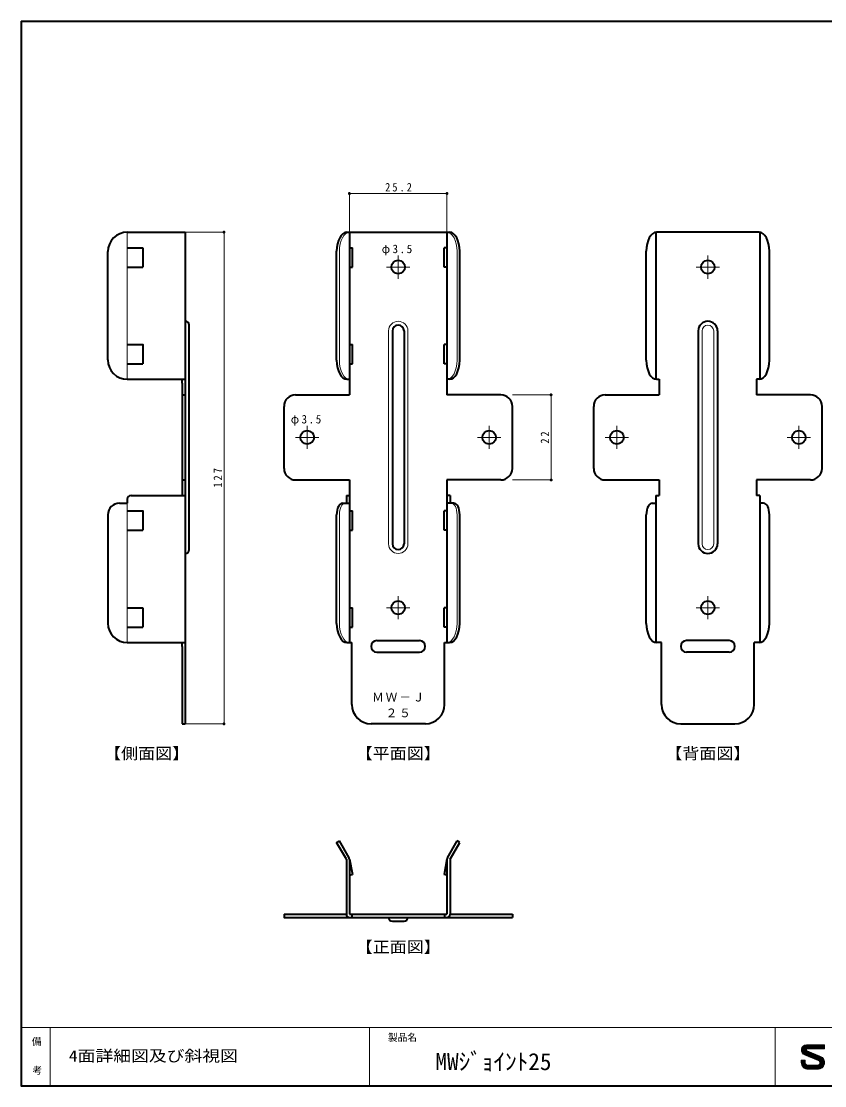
# Model space of a CAD drawing. Units: millimetres on the paper. Extents: x -405 to -16, y -286 to 286.
# Drawn here: x -405 to -197.4, y -286 to -11 of the extents above; entities that cross this region are included whole.
import ezdxf
from ezdxf.enums import TextEntityAlignment as Align

# ---------------------------------------------------------------- set-up
doc = ezdxf.new("R2010")
doc.units = ezdxf.units.MM
doc.header["$PDMODE"] = 32
doc.header["$PDSIZE"] = 0.5
doc.linetypes.add('CHAIN1', pattern=[8, 5, -1, 1, -1])
for name, color, linetype, lineweight in [('0-1_本体', 7, 'Continuous', 35), ('0-2_寸法', 4, 'CHAIN1', 18), ('F-0_枠図面', 4, 'Continuous', 18)]:
    doc.layers.add(name, color=color, linetype=linetype, lineweight=lineweight)
doc.layers.add('F-2_文字１', color=7, linetype='Continuous')
doc.layers.add('F-3_文字２', color=7, linetype='Continuous')
doc.styles.add('ＭＳ ゴシック', font='')
doc.styles.get('ＭＳ ゴシック').set_extended_font_data('MS Gothic')

msp = doc.modelspace()

# ---------------------------------------------------------------- linework, layer by layer
at = {"layer": '0-1_本体'}
for p, q in [((-377.625, -65.5), (-362.625, -65.5)), ((-362.625, -65.5), (-362.625, -171.5)), ((-320.918, -65.5), (-294.332, -65.5)), ((-320.225, -65.5), (-320.225, -107.5)), ((-295.025, -65.5), (-295.025, -107.5)), ((-241.025, -65.5), (-241.025, -103.496)), ((-214.332, -65.5), (-240.918, -65.5)), ((-214.225, -65.5), (-214.225, -103.496)), ((-382.625, -98.5), (-382.625, -70.5)), ((-377.625, -69.5), (-373.625, -69.5)), ((-373.625, -69.5), (-373.625, -74.5)), ((-323.525, -98.58), (-323.525, -70.42)), ((-320.225, -69.5), (-319.462, -69.5)), ((-319.462, -74.5), (-319.462, -69.5)), ((-295.788, -74.5), (-295.788, -69.5)), ((-295.025, -69.5), (-295.788, -69.5)), ((-291.725, -98.58), (-291.725, -70.42)), ((-243.525, -98.58), (-243.525, -70.42)), ((-211.725, -98.58), (-211.725, -70.42)), ((-377.625, -74.5), (-373.625, -74.5)), ((-320.225, -74.5), (-319.462, -74.5)), ((-295.025, -74.5), (-295.788, -74.5)), ((-361.625, -147.5), (-361.625, -89.5)), ((-309.125, -91), (-309.125, -146)), ((-306.125, -91), (-306.125, -146)), ((-230.125, -91), (-230.125, -146)), ((-225.125, -91), (-225.125, -146)), ((-320.225, -94.5), (-319.462, -94.5)), ((-319.462, -99.5), (-319.462, -94.5)), ((-295.788, -99.5), (-295.788, -94.5)), ((-295.025, -94.5), (-295.788, -94.5)), ((-377.625, -99.5), (-373.625, -99.5)), ((-320.225, -99.5), (-319.462, -99.5)), ((-295.025, -99.5), (-295.788, -99.5)), ((-377.625, -103.5), (-362.625, -103.5)), ((-363.425, -104.5), (-363.425, -103.5)), ((-363.425, -104.5), (-363.425, -107.038)), ((-320.918, -103.5), (-320.225, -103.5)), ((-320.918, -103.5), (-320.225, -103.5)), ((-294.332, -103.5), (-295.025, -103.5)), ((-294.332, -103.5), (-295.025, -103.5)), ((-240.918, -103.5), (-240.225, -103.5)), ((-240.918, -103.5), (-240.225, -103.5)), ((-240.225, -103.5), (-240.225, -107.5)), ((-214.332, -103.5), (-215.025, -103.5)), ((-214.332, -103.5), (-215.025, -103.5)), ((-215.025, -103.5), (-215.025, -107.5)), ((-363.425, -107.038), (-363.425, -133.5)), ((-363.425, -107.5), (-362.625, -107.5)), ((-334.125, -107.5), (-320.225, -107.5)), ((-281.125, -107.5), (-295.025, -107.5)), ((-254.125, -107.5), (-240.225, -107.5)), ((-201.125, -107.5), (-215.025, -107.5)), ((-337.125, -126.5), (-337.125, -110.5)), ((-278.125, -126.5), (-278.125, -110.5)), ((-257.125, -126.5), (-257.125, -110.5)), ((-198.125, -126.5), (-198.125, -110.5)), ((-363.425, -129.5), (-362.625, -129.5)), ((-334.125, -129.5), (-320.225, -129.5)), ((-320.225, -129.5), (-320.225, -171.5)), ((-295.025, -129.5), (-295.025, -171.5)), ((-281.125, -129.5), (-295.025, -129.5)), ((-254.125, -129.5), (-240.225, -129.5)), ((-240.225, -129.5), (-240.225, -133.5)), ((-201.125, -129.5), (-215.025, -129.5)), ((-215.025, -129.5), (-215.025, -133.5)), ((-377.625, -134.5), (-377.625, -135.5)), ((-376.625, -133.5), (-362.625, -133.5)), ((-321.025, -133.5), (-321.025, -135.5)), ((-321.025, -133.5), (-320.225, -133.5)), ((-320.918, -133.5), (-320.225, -133.5)), ((-294.332, -133.5), (-295.025, -133.5)), ((-294.225, -133.5), (-295.025, -133.5)), ((-294.225, -133.5), (-294.225, -135.5)), ((-241.025, -133.5), (-241.025, -135.5)), ((-241.025, -133.5), (-240.225, -133.5)), ((-241.025, -133.5), (-241.025, -171.5)), ((-240.918, -133.5), (-240.225, -133.5)), ((-214.225, -133.5), (-215.025, -133.5)), ((-214.332, -133.5), (-215.025, -133.5)), ((-214.225, -133.5), (-214.225, -135.5)), ((-214.225, -133.5), (-214.225, -171.5)), ((-379.625, -135.5), (-377.625, -135.5)), ((-322.025, -135.5), (-320.225, -135.5)), ((-320.225, -137.5), (-319.462, -137.5)), ((-319.462, -142.5), (-319.462, -137.5)), ((-295.788, -142.5), (-295.788, -137.5)), ((-295.025, -137.5), (-295.788, -137.5)), ((-293.225, -135.5), (-295.025, -135.5)), ((-242.025, -135.5), (-241.025, -135.5)), ((-213.225, -135.5), (-214.225, -135.5)), ((-382.625, -138.5), (-382.625, -166.5)), ((-323.525, -166.58), (-323.525, -138.488)), ((-291.725, -166.58), (-291.725, -138.488)), ((-243.525, -166.58), (-243.525, -138.488)), ((-211.725, -166.58), (-211.725, -138.488)), ((-377.625, -142.5), (-373.625, -142.5)), ((-320.225, -142.5), (-319.462, -142.5)), ((-295.025, -142.5), (-295.788, -142.5)), ((-377.625, -162.5), (-373.625, -162.5)), ((-373.625, -162.5), (-373.625, -167.5)), ((-320.225, -162.5), (-319.462, -162.5)), ((-319.462, -167.5), (-319.462, -162.5)), ((-295.788, -167.5), (-295.788, -162.5)), ((-295.025, -162.5), (-295.788, -162.5)), ((-377.625, -167.5), (-373.625, -167.5)), ((-320.225, -167.5), (-319.462, -167.5)), ((-295.025, -167.5), (-295.788, -167.5)), ((-377.625, -171.5), (-362.625, -171.5)), ((-363.425, -172.5), (-363.425, -171.5)), ((-363.425, -172.5), (-363.425, -192.5)), ((-362.625, -171.5), (-362.625, -192.5)), ((-320.918, -171.5), (-319.625, -171.5)), ((-319.625, -187.5), (-319.625, -171.5)), ((-313.125, -171), (-302.125, -171)), ((-295.625, -187.5), (-295.625, -171.5)), ((-295.625, -171.5), (-294.332, -171.5)), ((-239.625, -171.5), (-240.918, -171.5)), ((-239.625, -187.5), (-239.625, -171.5)), ((-222.125, -171), (-233.125, -171)), ((-215.625, -187.5), (-215.625, -171.5)), ((-214.332, -171.5), (-215.625, -171.5)), ((-313.125, -174), (-302.125, -174)), ((-222.125, -174), (-233.125, -174)), ((-363.425, -192.5), (-362.625, -192.5)), ((-300.615, -192.5), (-314.635, -192.5)), ((-234.635, -192.5), (-220.615, -192.5)), ((-323.525, -223.17), (-322.832, -222.77)), ((-321.025, -227.5), (-323.525, -223.17)), ((-320.332, -227.1), (-322.832, -222.77)), ((-294.918, -227.1), (-292.418, -222.77)), ((-294.225, -227.5), (-291.725, -223.17)), ((-291.725, -223.17), (-292.418, -222.77)), ((-321.025, -227.5), (-321.025, -241.7)), ((-320.225, -227.5), (-319.462, -231.426)), ((-320.225, -227.5), (-320.225, -241.7)), ((-295.025, -227.5), (-295.788, -231.426)), ((-295.025, -227.5), (-295.025, -241.7)), ((-294.225, -227.5), (-294.225, -241.7)), ((-320.225, -231.575), (-319.462, -231.426)), ((-295.025, -231.575), (-295.788, -231.426)), ((-337.125, -241.7), (-321.025, -241.7)), ((-320.225, -241.7), (-295.025, -241.7)), ((-319.625, -241.7), (-319.625, -242.5)), ((-295.625, -241.7), (-295.625, -242.5)), ((-294.225, -241.7), (-278.125, -241.7)), ((-278.125, -241.7), (-278.125, -242.5))]:
    msp.add_line(p, q, dxfattribs=at)
at = {"layer": '0-1_本体', "color": 4, "lineweight": 18}
for p, q in [((-377.625, -103.5), (-377.625, -65.5)), ((-322.832, -98.58), (-322.832, -70.42)), ((-292.418, -98.58), (-292.418, -70.42)), ((-310.125, -91), (-310.125, -146)), ((-305.125, -91), (-305.125, -146)), ((-229.125, -91), (-229.125, -146)), ((-226.125, -91), (-226.125, -146)), ((-377.625, -171.5), (-377.625, -135.5)), ((-322.832, -166.58), (-322.832, -138.488)), ((-292.418, -166.58), (-292.418, -138.488))]:
    msp.add_line(p, q, dxfattribs=at)
at = {"layer": '0-1_本体'}
for points in [[(-377.625, -94.5), (-373.625, -94.5), (-373.625, -99.5)], [(-377.625, -137.5), (-373.625, -137.5), (-373.625, -142.5)], [(-337.125, -241.7), (-337.125, -242.5), (-278.125, -242.5)]]:
    msp.add_lwpolyline(points, dxfattribs=at)
for centre in [(-307.625, -74.5), (-227.625, -74.5), (-331.125, -118.5), (-284.125, -118.5), (-251.125, -118.5), (-204.125, -118.5), (-307.625, -162.5), (-227.625, -162.5)]:
    msp.add_circle(centre, 1.75, dxfattribs=at)
for centre, radius, start, end in [((-377.625, -70.5), 5, 90, 180), ((-362.625, -89.5), 1, 0, 90), ((-307.625, -91), 1.5, 0, 180), ((-227.625, -91), 2.5, 0, 180), ((-377.625, -98.5), 5, 180, 270), ((-334.125, -110.5), 3, 90, 180), ((-281.125, -110.5), 3, 0, 90), ((-254.125, -110.5), 3, 90, 180), ((-201.125, -110.5), 3, 0, 90), ((-334.125, -126.5), 3, 180, 270), ((-281.125, -126.5), 3, 270, 0), ((-254.125, -126.5), 3, 180, 270), ((-201.125, -126.5), 3, 270, 0), ((-376.625, -134.5), 1, 90, 180), ((-379.625, -138.5), 3, 90, 180), ((-362.625, -147.5), 1, 270, 0), ((-307.625, -146), 1.5, 180, 0), ((-227.625, -146), 2.5, 180, 0), ((-377.625, -166.5), 5, 180, 270), ((-313.125, -172.5), 1.5, 90, 270), ((-302.125, -172.5), 1.5, 270, 90), ((-233.125, -172.5), 1.5, 90, 270), ((-222.125, -172.5), 1.5, 270, 90), ((-314.625, -187.5), 5, 180, 269.88017), ((-300.625, -187.5), 5, 270.11983, 0), ((-234.625, -187.5), 5, 180, 269.88017), ((-220.625, -187.5), 5, 270.11983, 0), ((-321.025, -227.5), 0.8, 0, 30), ((-294.225, -227.5), 0.8, 150, 180), ((-320.225, -241.7), 0.8, 180, 270), ((-295.025, -241.7), 0.8, 270, 0)]:
    msp.add_arc(centre, radius, start, end, dxfattribs=at)
at = {"layer": '0-1_本体', "color": 4, "lineweight": 18}
for centre, radius, start, end in [((-307.625, -91), 2.5, 0, 180), ((-227.625, -91), 1.5, 0, 180), ((-307.625, -146), 2.5, 180, 0), ((-227.625, -146), 1.5, 180, 0)]:
    msp.add_arc(centre, radius, start, end, dxfattribs=at)
at = {"layer": '0-1_本体'}
for centre, major_axis, ratio, start_param, end_param in [((-320.918, -70.5), (0, 5), 0.5215, 0, 1.554785), ((-294.332, -70.5), (0, 5), 0.5215, 4.7284003, 6.2831853), ((-240.918, -70.5), (0, 5), 0.5215, 0, 1.554785), ((-214.332, -70.5), (0, 5), 0.5215, 4.7284003, 6.2831853), ((-320.918, -98.5), (0, 5), 0.5215, 1.5868076, 3.1415927), ((-294.332, -98.5), (0, 5), 0.5215, 3.1415927, 4.6963777), ((-240.918, -98.5), (0, 5), 0.5215, 1.5868076, 3.1415927), ((-214.332, -98.5), (0, 5), 0.5215, 3.1415927, 4.6963777), ((-322.025, -138.5), (0, 3), 0.5, 0, 1.5666468), ((-293.225, -138.5), (0, 3), 0.5, 4.7165385, 6.2831853), ((-242.025, -138.5), (0, 3), 0.5, 0, 1.5666468), ((-213.225, -138.5), (0, 3), 0.5, 4.7165385, 6.2831853), ((-320.918, -166.5), (0, 5), 0.5215, 1.5868076, 3.1415927), ((-294.332, -166.5), (0, 5), 0.5215, 3.1415927, 4.6963777), ((-240.918, -166.5), (0, 5), 0.5215, 1.5868076, 3.1415927), ((-214.332, -166.5), (0, 5), 0.5215, 3.1415927, 4.6963777)]:
    msp.add_ellipse(centre, major_axis=major_axis, ratio=ratio, start_param=start_param, end_param=end_param, dxfattribs=at)
at = {"layer": '0-1_本体', "color": 4, "lineweight": 18}
for centre, major_axis, ratio, start_param, end_param in [((-320.225, -70.5), (0, 5), 0.5215, 0, 1.554785), ((-295.025, -70.5), (0, 5), 0.5215, 4.7284003, 6.2831853), ((-320.225, -98.5), (0, 5), 0.5215, 1.5868076, 3.1415927), ((-295.025, -98.5), (0, 5), 0.5215, 3.1415927, 4.6963777), ((-321.332, -138.5), (0, 3), 0.5, 0, 1.5666468), ((-293.918, -138.5), (0, 3), 0.5, 4.7165385, 6.2831853), ((-320.225, -166.5), (0, 5), 0.5215, 1.5868076, 3.1415927), ((-295.025, -166.5), (0, 5), 0.5215, 3.1415927, 4.6963777)]:
    msp.add_ellipse(centre, major_axis=major_axis, ratio=ratio, start_param=start_param, end_param=end_param, dxfattribs=at)
at = {"layer": '0-2_寸法', "linetype": 'Continuous'}
for p, q in [((-320.225, -55.5), (-295.025, -55.5)), ((-320.225, -55.5), (-320.225, -65.5)), ((-295.025, -55.5), (-295.025, -65.5)), ((-352.625, -65.5), (-362.625, -65.5)), ((-352.625, -65.5), (-352.625, -192.5)), ((-268.125, -107.5), (-278.125, -107.5)), ((-268.125, -129.5), (-268.125, -107.5)), ((-268.125, -129.5), (-278.125, -129.5)), ((-352.625, -192.5), (-362.625, -192.5))]:
    msp.add_line(p, q, dxfattribs=at)
at = {"layer": '0-2_寸法'}
for p, q in [((-307.625, -74.5), (-307.625, -71.5)), ((-227.625, -74.5), (-227.625, -71.5)), ((-307.625, -74.5), (-310.625, -74.5)), ((-307.625, -74.5), (-307.625, -77.5)), ((-307.625, -74.5), (-304.625, -74.5)), ((-227.625, -74.5), (-230.625, -74.5)), ((-227.625, -74.5), (-227.625, -77.5)), ((-227.625, -74.5), (-224.625, -74.5)), ((-331.125, -118.5), (-331.125, -115.5)), ((-284.125, -118.5), (-284.125, -115.5)), ((-251.125, -118.5), (-251.125, -115.5)), ((-204.125, -118.5), (-204.125, -115.5)), ((-331.125, -118.5), (-334.125, -118.5)), ((-331.125, -118.5), (-331.125, -121.5)), ((-331.125, -118.5), (-328.125, -118.5)), ((-284.125, -118.5), (-287.125, -118.5)), ((-284.125, -118.5), (-284.125, -121.5)), ((-284.125, -118.5), (-281.125, -118.5)), ((-251.125, -118.5), (-254.125, -118.5)), ((-251.125, -118.5), (-251.125, -121.5)), ((-251.125, -118.5), (-248.125, -118.5)), ((-204.125, -118.5), (-207.125, -118.5)), ((-204.125, -118.5), (-204.125, -121.5)), ((-204.125, -118.5), (-201.125, -118.5)), ((-307.625, -162.5), (-307.625, -159.5)), ((-227.625, -162.5), (-227.625, -159.5)), ((-307.625, -162.5), (-310.625, -162.5)), ((-307.625, -162.5), (-307.625, -165.5)), ((-307.625, -162.5), (-304.625, -162.5)), ((-227.625, -162.5), (-230.625, -162.5)), ((-227.625, -162.5), (-227.625, -165.5)), ((-227.625, -162.5), (-224.625, -162.5))]:
    msp.add_line(p, q, dxfattribs=at)
at = {"layer": '0-2_寸法', "color": 7, "linetype": 'Continuous', "lineweight": 35}
msp.add_line((-309.125, -243.5), (-306.125, -243.5), dxfattribs=at)
for centre, start, end in [((-309.125, -242.5), 180, 270), ((-306.125, -242.5), 270, 0)]:
    msp.add_arc(centre, 1, start, end, dxfattribs=at)
at = {"layer": '0-2_寸法'}
for p in [(-320.225, -55.5), (-295.025, -55.5), (-352.625, -65.5), (-268.125, -107.5), (-268.125, -129.5), (-352.625, -192.5)]:
    msp.add_point(p, dxfattribs=at)
at = {"layer": 'F-0_枠図面', "color": 7, "lineweight": 35}
msp.add_line((-405, -11), (-15.5, -11), dxfattribs=at)
at = {"layer": 'F-0_枠図面'}
for p, q in [((-405, -271), (-15.5, -271)), ((-397.5, -271), (-397.5, -286)), ((-315, -271), (-315, -286)), ((-210.25, -271), (-210.25, -286)), ((-203.482, -276.816), (-202.141, -276.816)), ((-203.471, -276.605), (-202.113, -276.605)), ((-203.459, -277.027), (-201.928, -277.027)), ((-203.426, -276.394), (-197.487, -276.394)), ((-203.402, -277.238), (-201.42, -277.238)), ((-203.344, -276.183), (-197.487, -276.183)), ((-203.304, -277.449), (-200.912, -277.449)), ((-203.215, -275.972), (-197.487, -275.972)), ((-203.155, -277.66), (-200.403, -277.66)), ((-203.02, -275.761), (-197.487, -275.761)), ((-202.693, -275.55), (-197.487, -275.55)), ((-202.15, -275.428), (-197.487, -275.428)), ((-201.975, -277.008), (-198.555, -278.426)), ((-201.892, -276.461), (-197.487, -276.461)), ((-197.487, -276.461), (-197.487, -275.428)), ((-203.482, -279.425), (-202.45, -279.425)), ((-203.482, -280.024), (-203.482, -279.425)), ((-203.481, -279.558), (-202.449, -279.558)), ((-203.481, -279.769), (-202.449, -279.769)), ((-203.481, -279.98), (-202.449, -279.98)), ((-203.474, -280.191), (-202.436, -280.191)), ((-203.441, -280.402), (-202.354, -280.402)), ((-202.926, -277.871), (-199.895, -277.871)), ((-202.649, -278.026), (-199.116, -279.491)), ((-202.515, -278.082), (-199.386, -278.082)), ((-202.45, -280.058), (-202.45, -279.425)), ((-202.007, -278.293), (-198.878, -278.293)), ((-201.498, -278.503), (-198.393, -278.503)), ((-200.99, -278.714), (-198.088, -278.714)), ((-200.481, -278.925), (-197.881, -278.925)), ((-199.973, -279.136), (-197.733, -279.136)), ((-199.464, -279.347), (-197.625, -279.347)), ((-198.98, -279.558), (-197.551, -279.558)), ((-198.775, -279.769), (-197.506, -279.769)), ((-198.767, -280.402), (-197.529, -280.402)), ((-198.696, -279.98), (-197.488, -279.98)), ((-198.694, -280.191), (-197.495, -280.191)), ((-203.379, -280.613), (-202.152, -280.613)), ((-203.287, -280.824), (-197.682, -280.824)), ((-203.157, -281.035), (-197.812, -281.035)), ((-202.978, -281.246), (-197.99, -281.246)), ((-202.724, -281.457), (-198.245, -281.457)), ((-202.298, -281.668), (-198.671, -281.668)), ((-201.784, -280.724), (-199.25, -280.724)), ((-201.75, -281.756), (-199.075, -281.756)), ((-198.96, -280.613), (-197.59, -280.613))]:
    msp.add_line(p, q, dxfattribs=at)
at = {"layer": 'F-0_枠図面', "color": 7, "lineweight": 35}
msp.add_lwpolyline([(-405, -11), (-405, -286), (-15.5, -286)], dxfattribs=at)
at = {"layer": 'F-0_枠図面'}
for centre, radius, start, end in [((-202.132, -276.779), 1.35, 90.76968, 251.60579), ((-201.866, -276.745), 0.284, 92.62549, 247.52919), ((-201.75, -280.024), 1.732, 179.99979, 270.00009), ((-201.784, -280.058), 0.666, 179.99979, 270.00009), ((-199.318, -280.092), 0.632, 267.5421, 69.85329), ((-199.218, -280.025), 1.731, 269.93188, 67.46921)]:
    msp.add_arc(centre, radius, start, end, dxfattribs=at)

# ---------------------------------------------------------------- texts
at = {"layer": '0-1_本体', "char_height": 2.199, "attachment_point": 7, "style": 'ＭＳ ゴシック'}
for s, insert in [('\\T1.17;ＭＷ－Ｊ', (-314.373, -186.774)), ('\\T1.17;２５', (-310.873, -190.85))]:
    msp.add_mtext(s, dxfattribs=dict(at, insert=insert))
at = {"layer": '0-2_寸法', "color": 7, "style": 'ＭＳ ゴシック', "width": 1.1}
for s, p in [('【側面図】', (-383.625, -202.5)), ('【平面図】', (-318.625, -202.5)), ('【背面図】', (-238.625, -202.5)), ('【正面図】', (-318.625, -252.5))]:
    msp.add_text(s, height=2.933, dxfattribs=at).set_placement(p, align=Align.BOTTOM_LEFT)
at = {"layer": '0-2_寸法', "color": 7, "char_height": 2.199, "attachment_point": 7, "style": 'ＭＳ ゴシック'}
for s, insert in [('\\T1.38;\\W0.9;25.2', (-311, -55)), ('\\T1.29;\\W0.95;φ3.5', (-311.875, -71.5)), ('\\T1.29;\\W0.95;φ3.5', (-335.375, -115.5))]:
    msp.add_mtext(s, dxfattribs=dict(at, insert=insert))
at = {"layer": '0-2_寸法', "color": 7, "char_height": 2.199, "attachment_point": 7, "rotation": 90, "style": 'ＭＳ ゴシック'}
for s, insert in [('\\T1.36;\\W0.9;22', (-268.625, -120.125)), ('\\T1.38;\\W0.9;127', (-353.125, -131.5))]:
    msp.add_mtext(s, dxfattribs=dict(at, insert=insert))
at = {"layer": 'F-2_文字１', "style": 'ＭＳ ゴシック'}
for s, p in [('備', (-402.289, -276.087)), ('製品名', (-310.273, -275.002)), ('考', (-402.11, -283.51))]:
    msp.add_text(s, height=1.833, dxfattribs=at).set_placement(p, align=Align.BOTTOM_LEFT)
at = {"layer": 'F-3_文字２', "style": 'ＭＳ ゴシック', "width": 1.15}
msp.add_text('4面詳細図及び斜視図', height=2.933, dxfattribs=at).set_placement((-392.736, -280.632), align=Align.BOTTOM_LEFT)
at = {"layer": 'F-3_文字２', "style": 'ＭＳ ゴシック'}
msp.add_text('MWｼﾞｮｲﾝﾄ25', height=4.399, dxfattribs=at).set_placement((-297.999, -283.291), align=Align.BOTTOM_LEFT)

doc.saveas('drawing.dxf')
